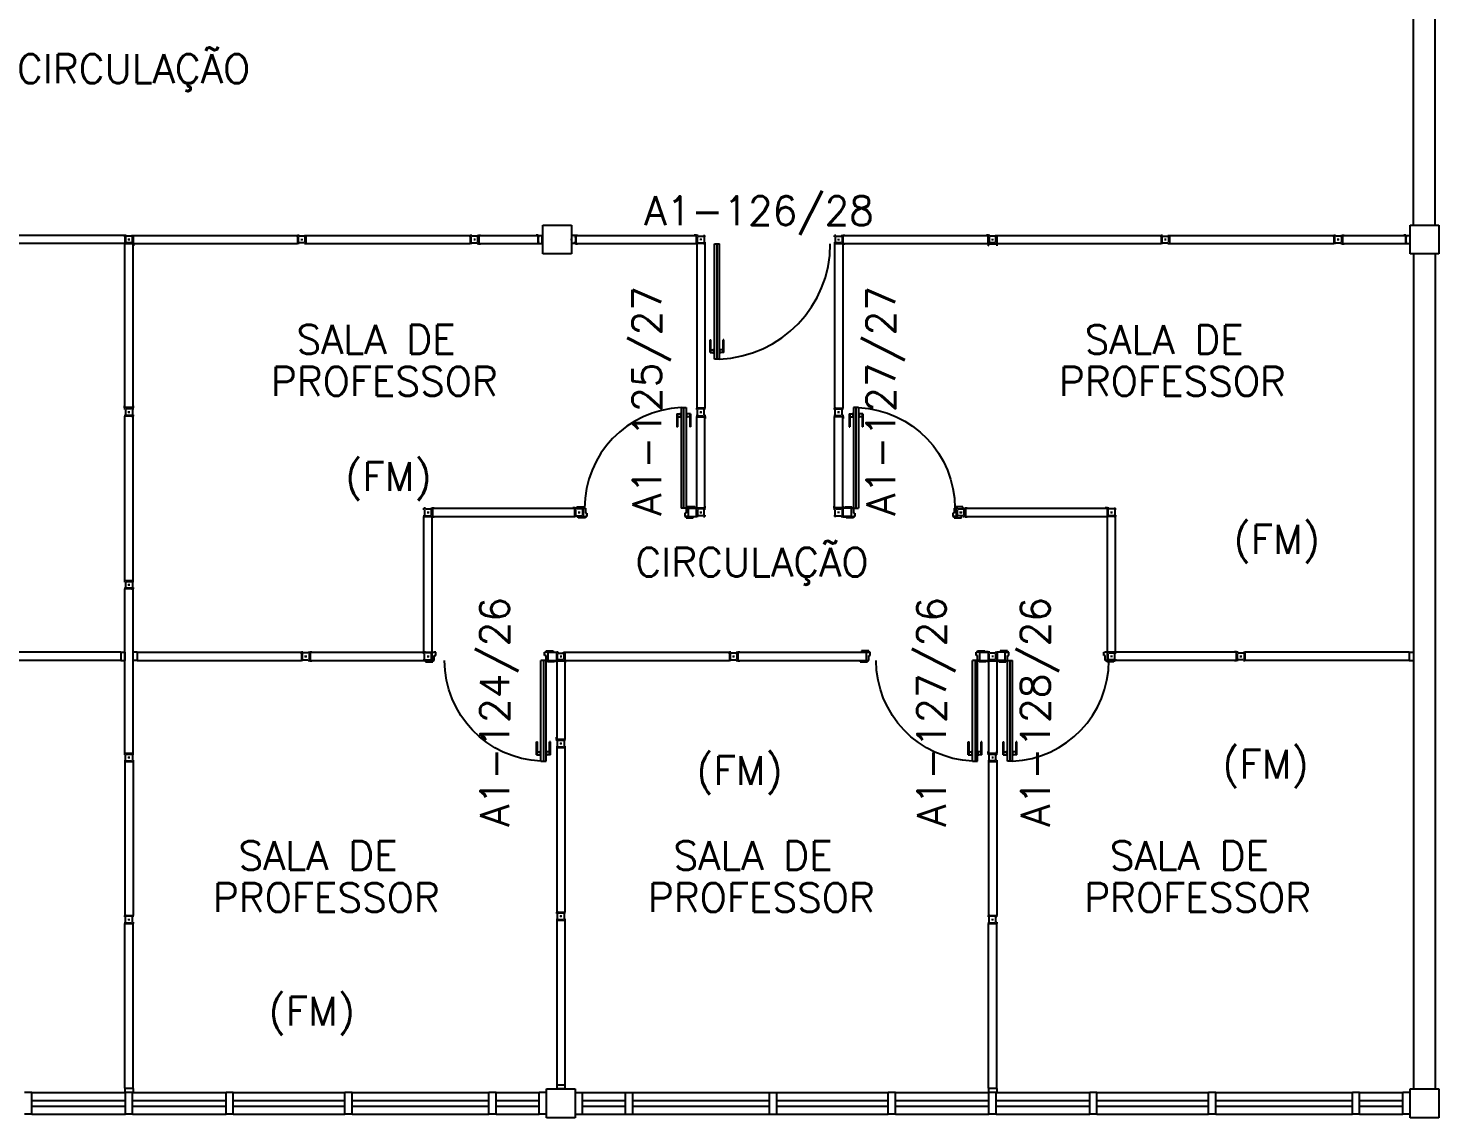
# Model space of a CAD drawing. Header units: millimetres. Extents: x 4436 to 4619, y 1272 to 1428.
# Drawn here: x 4556.2 to 4566, y 1293.7 to 1301.27 of the extents above; entities that cross this region are included whole.
import ezdxf

# ---------------------------------------------------------------- set-up
doc = ezdxf.new("R2010")
doc.units = ezdxf.units.MM
for name, color, linetype in [('ALV', 2, 'Continuous'), ('DIV', 2, 'Continuous'), ('DIV2', 2, 'Continuous'), ('DIVC', 2, 'Continuous'), ('ENDEREÇO', 2, 'Continuous'), ('ESTR', 3, 'Continuous'), ('JANELA', 1, 'Continuous'), ('MACANETA', 2, 'Continuous'), ('PORTA', 2, 'Continuous'), ('TEXTO', 2, 'Continuous')]:
    doc.layers.add(name, color=color, linetype=linetype)
doc.styles.add('UNB1-100', font='simplex.shx', dxfattribs={"height": 0.2})

# ---------------------------------------------------------------- blocks, each defined once
blk = doc.blocks.new('DIV12')
for p, q in [((-0.0051, 0), (0.0051, 0)), ((0, -0.0051), (0, 0.0051)), ((0.0285, 0.0285), (1.1715, 0.0285)), ((0.0285, -0.0285), (0.0285, 0.0285)), ((1.1715, -0.0285), (1.1715, 0.0285)), ((1.1949, 0), (1.2051, 0)), ((1.2, -0.0051), (1.2, 0.0051)), ((0.0285, -0.0285), (1.1715, -0.0285))]:
    blk.add_line(p, q)
blk = doc.blocks.new('IMTT')
for p, q in [((-0.0049, 0), (0.0049, 0)), ((0.0285, 0.0285), (0, 0.0285)), ((0, -0.0285), (0, 0.0285)), ((0.0285, -0.0285), (0, -0.0285))]:
    blk.add_line(p, q)
blk = doc.blocks.new('DOOR80')
at = {"layer": 'MACANETA', "color": 1}
for p, q in [((-0.015, -0.665), (-0.01, -0.665)), ((-0.015, -0.755), (-0.015, -0.665)), ((-0.01, -0.755), (-0.01, -0.665)), ((0.08, -0.665), (0.075, -0.665)), ((0.075, -0.755), (0.075, -0.665)), ((0.08, -0.755), (0.08, -0.665)), ((-0.015, -0.755), (0.012, -0.755)), ((-0.01, -0.735), (0.012, -0.735)), ((0.012, -0.7625), (0.012, -0.7275)), ((0.012, -0.7275), (0.015, -0.7275)), ((0.012, -0.7625), (0.015, -0.7625)), ((0.053, -0.7275), (0.05, -0.7275)), ((0.053, -0.7625), (0.05, -0.7625)), ((0.053, -0.7625), (0.053, -0.7275)), ((0.075, -0.735), (0.053, -0.735)), ((0.08, -0.755), (0.053, -0.755))]:
    blk.add_line(p, q, dxfattribs=at)
at = {"layer": 'PORTA'}
for p, q in [((0.015, -0.8), (0.015, 0)), ((0.015, 0), (0.05, 0)), ((0.05, -0.8), (0.05, 0)), ((0.05, -0.8), (0.015, -0.8))]:
    blk.add_line(p, q, dxfattribs=at)
at = {"layer": 'PORTA', "color": 1}
blk.add_arc((0.02, 0), 0.8, 272.14911, 0, dxfattribs=at)
blk = doc.blocks.new('DOOR70')
at = {"layer": 'MACANETA', "color": 1}
for p, q in [((-0.015, -0.565), (-0.01, -0.565)), ((-0.015, -0.655), (-0.015, -0.565)), ((-0.01, -0.655), (-0.01, -0.565)), ((0.08, -0.565), (0.075, -0.565)), ((0.075, -0.655), (0.075, -0.565)), ((0.08, -0.655), (0.08, -0.565)), ((-0.015, -0.655), (0.012, -0.655)), ((-0.01, -0.635), (0.012, -0.635)), ((0.012, -0.6625), (0.012, -0.6275)), ((0.012, -0.6275), (0.015, -0.6275)), ((0.012, -0.6625), (0.015, -0.6625)), ((0.053, -0.6275), (0.05, -0.6275)), ((0.053, -0.6625), (0.05, -0.6625)), ((0.053, -0.6625), (0.053, -0.6275)), ((0.075, -0.635), (0.053, -0.635)), ((0.08, -0.655), (0.053, -0.655))]:
    blk.add_line(p, q, dxfattribs=at)
at = {"layer": 'PORTA'}
for p, q in [((0.015, -0.7), (0.015, 0)), ((0.015, 0), (0.05, 0)), ((0.05, -0.7), (0.05, 0)), ((0.05, -0.7), (0.015, -0.7))]:
    blk.add_line(p, q, dxfattribs=at)
at = {"layer": 'PORTA', "color": 1}
blk.add_arc((0.02, 0), 0.7, 272.4563, 0, dxfattribs=at)
blk = doc.blocks.new('DIV123')
for p, q in [((-0.0285, 0.0285), (-0.0285, 1.0965)), ((0.0285, 1.0965), (-0.0285, 1.0965)), ((0.0051, 1.125), (-0.0051, 1.125)), ((0, 1.1199), (0, 1.1301)), ((0.0285, 0.0285), (0.0285, 1.0965)), ((0.0285, 0.0285), (-0.0285, 0.0285)), ((0.0051, 0), (-0.0051, 0)), ((0, -0.0051), (0, 0.0051))]:
    blk.add_line(p, q)
blk = doc.blocks.new('MTT')
for p, q in [((-0.0285, 0.0185), (-0.0285, 0.0285)), ((-0.0185, 0.0285), (-0.0285, 0.0285)), ((-0.0235, 0.0185), (-0.0285, 0.0185)), ((-0.0235, 0.0185), (-0.0235, -0.0185)), ((-0.0185, 0.0235), (-0.0185, 0.0285)), ((-0.0185, 0.0235), (0.0185, 0.0235)), ((-0.0049, 0), (0.0049, 0)), ((0, -0.0049), (0, 0.0049)), ((0.0185, 0.0235), (0.0185, 0.0285)), ((0.0185, 0.0285), (0.0285, 0.0285)), ((0.0235, 0.0185), (0.0285, 0.0185)), ((0.0235, 0.0185), (0.0235, -0.0185)), ((0.0285, 0.0185), (0.0285, 0.0285)), ((-0.0285, -0.0185), (-0.0235, -0.0185)), ((-0.0285, -0.0185), (-0.0285, -0.0285)), ((-0.0185, -0.0285), (-0.0285, -0.0285)), ((0.0185, -0.0235), (-0.0185, -0.0235)), ((-0.0185, -0.0235), (-0.0185, -0.0285)), ((0.0185, -0.0235), (0.0185, -0.0285)), ((0.0185, -0.0285), (0.0285, -0.0285)), ((0.0285, -0.0185), (0.0235, -0.0185)), ((0.0285, -0.0185), (0.0285, -0.0285))]:
    blk.add_line(p, q)
blk = doc.blocks.new('DIV10')
for p, q in [((-0.0051, 0), (0.0051, 0)), ((0, -0.0051), (0, 0.0051)), ((0.0285, 0.0285), (0.9715, 0.0285)), ((0.0285, -0.0285), (0.0285, 0.0285)), ((0.9715, -0.0285), (0.9715, 0.0285)), ((0.9949, 0), (1.0051, 0)), ((1, -0.0051), (1, 0.0051)), ((0.0285, -0.0285), (0.9715, -0.0285))]:
    blk.add_line(p, q)

msp = doc.modelspace()

# ---------------------------------------------------------------- linework, layer by layer
at = {"layer": 'ALV'}
for p, q in [((4565.82941, 1299.89845), (4565.82941, 1301.69845)), ((4565.97941, 1299.89845), (4565.97941, 1301.69845)), ((4565.82941, 1299.69845), (4565.82941, 1293.89845)), ((4565.97941, 1299.69845), (4565.97941, 1293.89845)), ((4556.22941, 1293.87345), (4556.17941, 1293.87345)), ((4556.22941, 1293.72345), (4556.22941, 1293.87345)), ((4556.92941, 1293.87345), (4556.87941, 1293.87345)), ((4556.87941, 1293.72345), (4556.87941, 1293.87345)), ((4556.92941, 1293.72345), (4556.92941, 1293.87345)), ((4557.57941, 1293.72345), (4557.57941, 1293.87345)), ((4557.62941, 1293.87345), (4557.57941, 1293.87345)), ((4557.62941, 1293.72345), (4557.62941, 1293.87345)), ((4558.40441, 1293.72345), (4558.40441, 1293.87345)), ((4558.45441, 1293.87345), (4558.40441, 1293.87345)), ((4558.45441, 1293.72345), (4558.45441, 1293.87345)), ((4559.45441, 1293.87345), (4559.40441, 1293.87345)), ((4559.40441, 1293.72345), (4559.40441, 1293.87345)), ((4559.45441, 1293.72345), (4559.45441, 1293.87345)), ((4559.80441, 1293.87345), (4559.75441, 1293.87345)), ((4559.75441, 1293.72345), (4559.75441, 1293.87345)), ((4560.00441, 1293.87345), (4560.05441, 1293.87345)), ((4560.05441, 1293.72345), (4560.05441, 1293.87345)), ((4560.35441, 1293.72345), (4560.35441, 1293.87345)), ((4560.35441, 1293.87345), (4560.40441, 1293.87345)), ((4560.40441, 1293.72345), (4560.40441, 1293.87345)), ((4561.35441, 1293.87345), (4561.40441, 1293.87345)), ((4561.35441, 1293.72345), (4561.35441, 1293.87345)), ((4561.40441, 1293.72345), (4561.40441, 1293.87345)), ((4562.17941, 1293.72345), (4562.17941, 1293.87345)), ((4562.22941, 1293.87345), (4562.17941, 1293.87345)), ((4562.22941, 1293.72345), (4562.22941, 1293.87345)), ((4562.87941, 1293.72345), (4562.87941, 1293.87345)), ((4562.92941, 1293.87345), (4562.87941, 1293.87345)), ((4562.92941, 1293.72345), (4562.92941, 1293.87345)), ((4563.57941, 1293.72345), (4563.57941, 1293.87345)), ((4563.62941, 1293.87345), (4563.57941, 1293.87345)), ((4563.62941, 1293.72345), (4563.62941, 1293.87345)), ((4564.40441, 1293.72345), (4564.40441, 1293.87345)), ((4564.45441, 1293.87345), (4564.40441, 1293.87345)), ((4564.45441, 1293.72345), (4564.45441, 1293.87345)), ((4565.45441, 1293.87345), (4565.40441, 1293.87345)), ((4565.40441, 1293.72345), (4565.40441, 1293.87345)), ((4565.45441, 1293.72345), (4565.45441, 1293.87345)), ((4565.80441, 1293.87345), (4565.75441, 1293.87345)), ((4565.75441, 1293.72345), (4565.75441, 1293.87345)), ((4556.22941, 1293.72345), (4556.17941, 1293.72345)), ((4556.92941, 1293.72345), (4556.87941, 1293.72345)), ((4557.62941, 1293.72345), (4557.57941, 1293.72345)), ((4558.45441, 1293.72345), (4558.40441, 1293.72345)), ((4559.45441, 1293.72345), (4559.40441, 1293.72345)), ((4559.80441, 1293.72345), (4559.75441, 1293.72345)), ((4560.00441, 1293.72345), (4560.05441, 1293.72345)), ((4560.35441, 1293.72345), (4560.40441, 1293.72345)), ((4561.35441, 1293.72345), (4561.40441, 1293.72345)), ((4562.22941, 1293.72345), (4562.17941, 1293.72345)), ((4562.92941, 1293.72345), (4562.87941, 1293.72345)), ((4563.62941, 1293.72345), (4563.57941, 1293.72345)), ((4564.45441, 1293.72345), (4564.40441, 1293.72345)), ((4565.45441, 1293.72345), (4565.40441, 1293.72345)), ((4565.80441, 1293.72345), (4565.75441, 1293.72345))]:
    msp.add_line(p, q, dxfattribs=at)
at = {"layer": 'DIV'}
for p, q in [((4559.98451, 1299.79845), (4559.97431, 1299.79845)), ((4559.97941, 1299.79335), (4559.97941, 1299.80355)), ((4560.98917, 1299.76795), (4560.98917, 1298.96794)), ((4560.75774, 1298.63197), (4560.75774, 1297.93197)), ((4561.95498, 1298.63197), (4561.95498, 1297.93197)), ((4559.78441, 1296.87463), (4559.78441, 1296.17463)), ((4562.78311, 1296.87463), (4562.78311, 1296.17463)), ((4563.02485, 1296.87495), (4563.02485, 1296.17494))]:
    msp.add_line(p, q, dxfattribs=at)
at = {"layer": 'DIV2'}
for p, q in [((4556.88591, 1299.77495), (4556.88591, 1299.76995)), ((4556.88591, 1299.77495), (4556.88791, 1299.77495)), ((4556.88791, 1299.77495), (4556.88791, 1299.76995)), ((4556.90951, 1299.79845), (4556.89931, 1299.79845)), ((4556.90441, 1299.79335), (4556.90441, 1299.80355)), ((4556.92091, 1299.77495), (4556.92091, 1299.76995)), ((4556.92091, 1299.77495), (4556.92291, 1299.77495)), ((4556.92291, 1299.77495), (4556.92291, 1299.76995)), ((4559.30951, 1299.79845), (4559.29931, 1299.79845)), ((4559.30441, 1299.80355), (4559.30441, 1299.79335)), ((4559.32791, 1299.81495), (4559.32791, 1299.81695)), ((4559.32791, 1299.81695), (4559.33291, 1299.81695)), ((4559.32791, 1299.81495), (4559.33291, 1299.81495)), ((4559.32791, 1299.77995), (4559.32791, 1299.78195)), ((4559.32791, 1299.78195), (4559.33291, 1299.78195)), ((4559.32791, 1299.77995), (4559.33291, 1299.77995)), ((4559.33291, 1299.82895), (4559.33291, 1299.81695)), ((4559.33291, 1299.82895), (4559.3473, 1299.82895)), ((4559.33291, 1299.81495), (4559.33291, 1299.78195)), ((4559.33291, 1299.77995), (4559.33291, 1299.76795)), ((4559.33491, 1299.82695), (4559.33491, 1299.76995)), ((4559.33491, 1299.82695), (4559.74511, 1299.82695)), ((4559.3473, 1299.82695), (4559.3473, 1299.82895)), ((4559.74711, 1299.82895), (4559.73273, 1299.82895)), ((4559.73273, 1299.82695), (4559.73273, 1299.82895)), ((4559.74511, 1299.82695), (4559.74511, 1299.76995)), ((4559.74711, 1299.82895), (4559.74711, 1299.81695)), ((4559.75211, 1299.81695), (4559.74711, 1299.81695)), ((4559.75211, 1299.81495), (4559.74711, 1299.81495)), ((4559.74711, 1299.81495), (4559.74711, 1299.78195)), ((4559.75211, 1299.78195), (4559.74711, 1299.78195)), ((4559.75211, 1299.77995), (4559.74711, 1299.77995)), ((4559.74711, 1299.77995), (4559.74711, 1299.76795)), ((4559.75211, 1299.81495), (4559.75211, 1299.81695)), ((4559.75211, 1299.77995), (4559.75211, 1299.78195)), ((4560.0016, 1299.81495), (4560.0016, 1299.81695)), ((4560.0016, 1299.81695), (4560.0066, 1299.81695)), ((4560.0016, 1299.81495), (4560.0066, 1299.81495)), ((4560.0016, 1299.77995), (4560.0016, 1299.78195)), ((4560.0016, 1299.78195), (4560.0066, 1299.78195)), ((4560.0016, 1299.77995), (4560.0066, 1299.77995)), ((4560.0066, 1299.82895), (4560.0066, 1299.81695)), ((4560.0066, 1299.82895), (4560.02098, 1299.82895)), ((4560.0066, 1299.81495), (4560.0066, 1299.78195)), ((4560.0066, 1299.77995), (4560.0066, 1299.76795)), ((4560.0086, 1299.82695), (4560.8446, 1299.82695)), ((4560.0086, 1299.82695), (4560.0086, 1299.76995)), ((4560.02098, 1299.82695), (4560.02098, 1299.82895)), ((4560.83222, 1299.82695), (4560.83222, 1299.82895)), ((4560.8466, 1299.82895), (4560.83222, 1299.82895)), ((4560.8446, 1299.82695), (4560.8446, 1299.76995)), ((4560.8466, 1299.82895), (4560.8466, 1299.81695)), ((4560.8516, 1299.81695), (4560.8466, 1299.81695)), ((4560.8466, 1299.81495), (4560.8466, 1299.78195)), ((4560.8516, 1299.81495), (4560.8466, 1299.81495)), ((4560.8516, 1299.78195), (4560.8466, 1299.78195)), ((4560.8466, 1299.77995), (4560.8466, 1299.76795)), ((4560.8516, 1299.77995), (4560.8466, 1299.77995)), ((4560.8516, 1299.81495), (4560.8516, 1299.81695)), ((4560.8516, 1299.77995), (4560.8516, 1299.78195)), ((4561.82988, 1299.79845), (4561.84008, 1299.79845)), ((4561.83498, 1299.79335), (4561.83498, 1299.80355)), ((4561.85848, 1299.81695), (4561.85848, 1299.81495)), ((4561.85848, 1299.81695), (4561.86348, 1299.81695)), ((4561.85848, 1299.81495), (4561.86348, 1299.81495)), ((4561.85848, 1299.78195), (4561.85848, 1299.77995)), ((4561.85848, 1299.78195), (4561.86348, 1299.78195)), ((4561.85848, 1299.77995), (4561.86348, 1299.77995)), ((4561.86348, 1299.81695), (4561.86348, 1299.82895)), ((4561.86348, 1299.82895), (4561.87786, 1299.82895)), ((4561.86348, 1299.78195), (4561.86348, 1299.81495)), ((4561.86348, 1299.76795), (4561.86348, 1299.77995)), ((4561.86548, 1299.76995), (4561.86548, 1299.82695)), ((4561.86548, 1299.82695), (4562.87348, 1299.82695)), ((4561.87786, 1299.82895), (4561.87786, 1299.82695)), ((4562.8611, 1299.82895), (4562.8611, 1299.82695)), ((4562.87548, 1299.82895), (4562.8611, 1299.82895)), ((4562.87348, 1299.76995), (4562.87348, 1299.82695)), ((4562.87548, 1299.81695), (4562.87548, 1299.82895)), ((4562.88048, 1299.81695), (4562.87548, 1299.81695)), ((4562.88048, 1299.81495), (4562.87548, 1299.81495)), ((4562.87548, 1299.78195), (4562.87548, 1299.81495)), ((4562.88048, 1299.78195), (4562.87548, 1299.78195)), ((4562.88048, 1299.77995), (4562.87548, 1299.77995)), ((4562.87548, 1299.76795), (4562.87548, 1299.77995)), ((4562.88048, 1299.81695), (4562.88048, 1299.81495)), ((4562.88048, 1299.78195), (4562.88048, 1299.77995)), ((4562.88789, 1299.77497), (4562.88589, 1299.77497)), ((4562.88589, 1299.77497), (4562.88589, 1299.76997)), ((4562.88789, 1299.77497), (4562.88789, 1299.76997)), ((4562.89888, 1299.79845), (4562.90908, 1299.79845)), ((4562.89929, 1299.79847), (4562.90949, 1299.79847)), ((4562.90398, 1299.79335), (4562.90398, 1299.80355)), ((4562.90439, 1299.79337), (4562.90439, 1299.80357)), ((4562.92289, 1299.77497), (4562.92089, 1299.77497)), ((4562.92089, 1299.77497), (4562.92089, 1299.76997)), ((4562.92289, 1299.77497), (4562.92289, 1299.76997)), ((4565.30949, 1299.79847), (4565.29929, 1299.79847)), ((4565.30439, 1299.80357), (4565.30439, 1299.79337)), ((4565.32789, 1299.81697), (4565.33289, 1299.81697)), ((4565.32789, 1299.81497), (4565.32789, 1299.81697)), ((4565.32789, 1299.81497), (4565.33289, 1299.81497)), ((4565.32789, 1299.78197), (4565.33289, 1299.78197)), ((4565.32789, 1299.77997), (4565.32789, 1299.78197)), ((4565.32789, 1299.77997), (4565.33289, 1299.77997)), ((4565.33289, 1299.82897), (4565.34728, 1299.82897)), ((4565.33289, 1299.82897), (4565.33289, 1299.81697)), ((4565.33289, 1299.81497), (4565.33289, 1299.78197)), ((4565.33289, 1299.77997), (4565.33289, 1299.76797)), ((4565.33489, 1299.82697), (4565.77391, 1299.82697)), ((4565.33489, 1299.82697), (4565.33489, 1299.76997)), ((4565.34728, 1299.82697), (4565.34728, 1299.82897)), ((4565.76153, 1299.82695), (4565.76153, 1299.82895)), ((4565.77591, 1299.82895), (4565.76153, 1299.82895)), ((4565.77391, 1299.82697), (4565.77391, 1299.76995)), ((4565.77591, 1299.82895), (4565.77591, 1299.81695)), ((4565.78091, 1299.81695), (4565.77591, 1299.81695)), ((4565.77591, 1299.81495), (4565.77591, 1299.78195)), ((4565.78091, 1299.81495), (4565.77591, 1299.81495)), ((4565.78091, 1299.78195), (4565.77591, 1299.78195)), ((4565.77591, 1299.77995), (4565.77591, 1299.76795)), ((4565.78091, 1299.77995), (4565.77591, 1299.77995)), ((4565.78091, 1299.81495), (4565.78091, 1299.81695)), ((4565.78091, 1299.77995), (4565.78091, 1299.78195)), ((4556.87391, 1299.76995), (4556.87391, 1299.75557)), ((4556.88591, 1299.76995), (4556.87391, 1299.76995)), ((4556.87391, 1299.75557), (4556.87591, 1299.75557)), ((4556.87591, 1298.63095), (4556.87591, 1299.76795)), ((4556.93291, 1299.76795), (4556.87591, 1299.76795)), ((4556.92091, 1299.76995), (4556.88791, 1299.76995)), ((4556.93491, 1299.76995), (4556.92291, 1299.76995)), ((4556.93291, 1298.63095), (4556.93291, 1299.76795)), ((4556.93291, 1299.75557), (4556.93491, 1299.75557)), ((4556.93491, 1299.76995), (4556.93491, 1299.75557)), ((4559.33291, 1299.76795), (4559.3473, 1299.76795)), ((4559.33491, 1299.76995), (4559.74511, 1299.76995)), ((4559.3473, 1299.76795), (4559.3473, 1299.76995)), ((4559.73273, 1299.76795), (4559.73273, 1299.76995)), ((4559.74711, 1299.76795), (4559.73273, 1299.76795)), ((4560.0066, 1299.76795), (4560.02098, 1299.76795)), ((4560.0086, 1299.76995), (4560.8446, 1299.76995)), ((4560.02098, 1299.76795), (4560.02098, 1299.76995)), ((4560.83222, 1299.76795), (4560.83222, 1299.76995)), ((4560.8466, 1299.76795), (4560.83222, 1299.76795)), ((4561.86348, 1299.76795), (4561.87786, 1299.76795)), ((4561.86548, 1299.76995), (4562.87348, 1299.76995)), ((4561.87786, 1299.76995), (4561.87786, 1299.76795)), ((4562.8611, 1299.76995), (4562.8611, 1299.76795)), ((4562.87548, 1299.76795), (4562.8611, 1299.76795)), ((4562.87389, 1299.76997), (4562.87389, 1299.75559)), ((4562.87389, 1299.76997), (4562.88589, 1299.76997)), ((4562.87589, 1299.75559), (4562.87389, 1299.75559)), ((4562.87589, 1299.76797), (4562.93289, 1299.76797)), ((4562.88789, 1299.76997), (4562.92089, 1299.76997)), ((4562.92289, 1299.76997), (4562.93489, 1299.76997)), ((4562.93489, 1299.75559), (4562.93289, 1299.75559)), ((4562.93489, 1299.76997), (4562.93489, 1299.75559)), ((4565.33289, 1299.76797), (4565.34728, 1299.76797)), ((4565.33489, 1299.76997), (4565.77391, 1299.76997)), ((4565.34728, 1299.76797), (4565.34728, 1299.76997)), ((4565.76153, 1299.76795), (4565.76153, 1299.76995)), ((4565.77591, 1299.76795), (4565.76153, 1299.76795)), ((4556.87391, 1298.62895), (4556.87391, 1298.64333)), ((4556.87391, 1298.64333), (4556.87591, 1298.64333)), ((4556.88591, 1298.62895), (4556.87391, 1298.62895)), ((4556.93291, 1298.63095), (4556.87591, 1298.63095)), ((4556.88591, 1298.62395), (4556.88591, 1298.62895)), ((4556.88591, 1298.62395), (4556.88791, 1298.62395)), ((4556.92091, 1298.62895), (4556.88791, 1298.62895)), ((4556.88791, 1298.62395), (4556.88791, 1298.62895)), ((4556.90951, 1298.60045), (4556.89931, 1298.60045)), ((4556.90441, 1298.59535), (4556.90441, 1298.60555)), ((4556.92091, 1298.62395), (4556.92091, 1298.62895)), ((4556.92091, 1298.62395), (4556.92291, 1298.62395)), ((4556.93491, 1298.62895), (4556.92291, 1298.62895)), ((4556.92291, 1298.62395), (4556.92291, 1298.62895)), ((4556.93291, 1298.64333), (4556.93491, 1298.64333)), ((4556.93491, 1298.62895), (4556.93491, 1298.64333)), ((4560.87264, 1298.59845), (4560.88284, 1298.59845)), ((4560.87774, 1298.59335), (4560.87774, 1298.60355)), ((4561.84008, 1298.59845), (4561.82988, 1298.59845)), ((4561.83498, 1298.59335), (4561.83498, 1298.60355)), ((4560.84724, 1298.56995), (4560.84724, 1298.55557)), ((4560.84724, 1298.56995), (4560.85924, 1298.56995)), ((4560.84924, 1298.55557), (4560.84724, 1298.55557)), ((4560.84924, 1297.93395), (4560.84924, 1298.56795)), ((4560.84924, 1298.56795), (4560.90624, 1298.56795)), ((4560.86124, 1298.57495), (4560.85924, 1298.57495)), ((4560.85924, 1298.57495), (4560.85924, 1298.56995)), ((4560.86124, 1298.57495), (4560.86124, 1298.56995)), ((4560.86124, 1298.56995), (4560.89424, 1298.56995)), ((4560.89624, 1298.57495), (4560.89424, 1298.57495)), ((4560.89424, 1298.57495), (4560.89424, 1298.56995)), ((4560.89624, 1298.57495), (4560.89624, 1298.56995)), ((4560.89624, 1298.56995), (4560.90824, 1298.56995)), ((4560.90624, 1297.93395), (4560.90624, 1298.56795)), ((4560.90824, 1298.55557), (4560.90624, 1298.55557)), ((4560.90824, 1298.56995), (4560.90824, 1298.55557)), ((4561.81648, 1298.56995), (4561.80448, 1298.56995)), ((4561.80448, 1298.56995), (4561.80448, 1298.55557)), ((4561.80448, 1298.55557), (4561.80648, 1298.55557)), ((4561.80648, 1297.93395), (4561.80648, 1298.56795)), ((4561.86348, 1298.56795), (4561.80648, 1298.56795)), ((4561.81648, 1298.57495), (4561.81848, 1298.57495)), ((4561.81648, 1298.57495), (4561.81648, 1298.56995)), ((4561.81848, 1298.57495), (4561.81848, 1298.56995)), ((4561.85148, 1298.56995), (4561.81848, 1298.56995)), ((4561.85148, 1298.57495), (4561.85348, 1298.57495)), ((4561.85148, 1298.57495), (4561.85148, 1298.56995)), ((4561.85348, 1298.57495), (4561.85348, 1298.56995)), ((4561.86548, 1298.56995), (4561.85348, 1298.56995)), ((4561.86348, 1297.93395), (4561.86348, 1298.56795)), ((4561.86348, 1298.55557), (4561.86548, 1298.55557)), ((4561.86548, 1298.56995), (4561.86548, 1298.55557)), ((4559.00579, 1297.92197), (4559.01079, 1297.92197)), ((4559.00579, 1297.91997), (4559.00579, 1297.92197)), ((4559.00579, 1297.91997), (4559.01079, 1297.91997)), ((4559.01079, 1297.93397), (4559.02517, 1297.93397)), ((4559.01079, 1297.93397), (4559.01079, 1297.92197)), ((4559.01079, 1297.91997), (4559.01079, 1297.88697)), ((4559.01279, 1297.93197), (4559.01279, 1297.87497)), ((4559.01279, 1297.93197), (4560.00079, 1297.93197)), ((4559.02517, 1297.93197), (4559.02517, 1297.93397)), ((4560.00279, 1297.93397), (4559.9884, 1297.93397)), ((4559.9884, 1297.93197), (4559.9884, 1297.93397)), ((4560.00079, 1297.93197), (4560.00079, 1297.87497)), ((4560.00279, 1297.93397), (4560.00279, 1297.92197)), ((4560.00779, 1297.92197), (4560.00279, 1297.92197)), ((4560.00779, 1297.91997), (4560.00279, 1297.91997)), ((4560.00279, 1297.91997), (4560.00279, 1297.88697)), ((4560.00779, 1297.91997), (4560.00779, 1297.92197)), ((4560.01524, 1297.94197), (4560.06524, 1297.94197)), ((4560.01524, 1297.93197), (4560.01524, 1297.94197)), ((4560.06024, 1297.93197), (4560.06524, 1297.93197)), ((4560.06024, 1297.93197), (4560.06024, 1297.87497)), ((4560.06524, 1297.94197), (4560.06524, 1297.93197)), ((4560.06524, 1297.93197), (4560.07524, 1297.93197)), ((4560.07524, 1297.93197), (4560.07524, 1297.89697)), ((4560.77524, 1297.93197), (4560.77524, 1297.89697)), ((4560.78524, 1297.93197), (4560.77524, 1297.93197)), ((4560.78524, 1297.94197), (4560.78524, 1297.93197)), ((4560.83524, 1297.94197), (4560.78524, 1297.94197)), ((4560.79024, 1297.93197), (4560.78524, 1297.93197)), ((4560.79024, 1297.93197), (4560.84724, 1297.93197)), ((4560.79024, 1297.93197), (4560.79024, 1297.87497)), ((4560.83485, 1297.93397), (4560.83485, 1297.93197)), ((4560.84924, 1297.93397), (4560.83485, 1297.93397)), ((4560.83524, 1297.93197), (4560.83524, 1297.94197)), ((4560.84924, 1297.94633), (4560.84724, 1297.94633)), ((4560.84724, 1297.93195), (4560.84724, 1297.94633)), ((4560.84724, 1297.87497), (4560.84724, 1297.93197)), ((4560.84724, 1297.93195), (4560.85924, 1297.93195)), ((4560.84924, 1297.92197), (4560.84924, 1297.93397)), ((4560.84924, 1297.93395), (4560.90624, 1297.93395)), ((4560.85424, 1297.92197), (4560.84924, 1297.92197)), ((4560.85424, 1297.91997), (4560.84924, 1297.91997)), ((4560.84924, 1297.88697), (4560.84924, 1297.91997)), ((4560.85424, 1297.92197), (4560.85424, 1297.91997)), ((4560.85924, 1297.92695), (4560.85924, 1297.93195)), ((4560.86124, 1297.92695), (4560.85924, 1297.92695)), ((4560.86124, 1297.93195), (4560.89424, 1297.93195)), ((4560.86124, 1297.92695), (4560.86124, 1297.93195)), ((4560.89424, 1297.92695), (4560.89424, 1297.93195)), ((4560.89624, 1297.92695), (4560.89424, 1297.92695)), ((4560.89624, 1297.93195), (4560.90824, 1297.93195)), ((4560.89624, 1297.92695), (4560.89624, 1297.93195)), ((4560.90824, 1297.94633), (4560.90624, 1297.94633)), ((4560.90824, 1297.93195), (4560.90824, 1297.94633)), ((4561.80448, 1297.94633), (4561.80648, 1297.94633)), ((4561.80448, 1297.93195), (4561.80448, 1297.94633)), ((4561.81648, 1297.93195), (4561.80448, 1297.93195)), ((4561.86348, 1297.93395), (4561.80648, 1297.93395)), ((4561.81648, 1297.92695), (4561.81648, 1297.93195)), ((4561.81648, 1297.92695), (4561.81848, 1297.92695)), ((4561.81848, 1297.92695), (4561.81848, 1297.93195)), ((4561.85148, 1297.93195), (4561.81848, 1297.93195)), ((4561.85148, 1297.92695), (4561.85148, 1297.93195)), ((4561.85148, 1297.92695), (4561.85348, 1297.92695)), ((4561.85348, 1297.92695), (4561.85348, 1297.93195)), ((4561.86548, 1297.93195), (4561.85348, 1297.93195)), ((4561.85848, 1297.92197), (4561.85848, 1297.91997)), ((4561.85848, 1297.92197), (4561.86348, 1297.92197)), ((4561.85848, 1297.91997), (4561.86348, 1297.91997)), ((4561.86348, 1297.94633), (4561.86548, 1297.94633)), ((4561.86348, 1297.92197), (4561.86348, 1297.93397)), ((4561.86348, 1297.93397), (4561.87786, 1297.93397)), ((4561.86348, 1297.88697), (4561.86348, 1297.91997)), ((4561.86548, 1297.93195), (4561.86548, 1297.94633)), ((4561.86548, 1297.87497), (4561.86548, 1297.93197)), ((4561.92248, 1297.93197), (4561.86548, 1297.93197)), ((4561.87748, 1297.93197), (4561.87748, 1297.94197)), ((4561.87748, 1297.94197), (4561.92748, 1297.94197)), ((4561.87786, 1297.93397), (4561.87786, 1297.93197)), ((4561.92248, 1297.93197), (4561.92248, 1297.87497)), ((4561.92248, 1297.93197), (4561.92748, 1297.93197)), ((4561.92748, 1297.94197), (4561.92748, 1297.93197)), ((4561.92748, 1297.93197), (4561.93748, 1297.93197)), ((4561.93748, 1297.93197), (4561.93748, 1297.89697)), ((4562.64748, 1297.93197), (4562.63748, 1297.93197)), ((4562.63748, 1297.93197), (4562.63748, 1297.89697)), ((4562.69748, 1297.94197), (4562.64748, 1297.94197)), ((4562.64748, 1297.94197), (4562.64748, 1297.93197)), ((4562.65248, 1297.93197), (4562.64748, 1297.93197)), ((4562.65248, 1297.93197), (4562.65248, 1297.87497)), ((4562.69748, 1297.93197), (4562.69748, 1297.94197)), ((4562.70896, 1297.92197), (4562.71396, 1297.92197)), ((4562.70896, 1297.91997), (4562.70896, 1297.92197)), ((4562.70896, 1297.91997), (4562.71396, 1297.91997)), ((4562.71396, 1297.93397), (4562.71396, 1297.92197)), ((4562.71396, 1297.93397), (4562.72834, 1297.93397)), ((4562.71396, 1297.91997), (4562.71396, 1297.88697)), ((4562.71596, 1297.93197), (4563.69996, 1297.93197)), ((4562.71596, 1297.93197), (4562.71596, 1297.87497)), ((4562.72834, 1297.93197), (4562.72834, 1297.93397)), ((4563.70196, 1297.93397), (4563.68758, 1297.93397)), ((4563.68758, 1297.93197), (4563.68758, 1297.93397)), ((4563.69996, 1297.93197), (4563.69996, 1297.87497)), ((4563.70196, 1297.93397), (4563.70196, 1297.92197)), ((4563.70696, 1297.92197), (4563.70196, 1297.92197)), ((4563.70696, 1297.91997), (4563.70196, 1297.91997)), ((4563.70196, 1297.91997), (4563.70196, 1297.88697)), ((4563.70696, 1297.91997), (4563.70696, 1297.92197)), ((4558.97719, 1297.90347), (4558.98739, 1297.90347)), ((4558.98229, 1297.90857), (4558.98229, 1297.89837)), ((4559.00579, 1297.88697), (4559.01079, 1297.88697)), ((4559.00579, 1297.88497), (4559.00579, 1297.88697)), ((4559.00579, 1297.88497), (4559.01079, 1297.88497)), ((4559.01079, 1297.88497), (4559.01079, 1297.87297)), ((4559.01079, 1297.87297), (4559.02517, 1297.87297)), ((4559.01279, 1297.87497), (4560.00079, 1297.87497)), ((4559.02517, 1297.87297), (4559.02517, 1297.87497)), ((4559.9884, 1297.87297), (4559.9884, 1297.87497)), ((4560.00279, 1297.87297), (4559.9884, 1297.87297)), ((4560.00779, 1297.88697), (4560.00279, 1297.88697)), ((4560.00779, 1297.88497), (4560.00279, 1297.88497)), ((4560.00279, 1297.88497), (4560.00279, 1297.87297)), ((4560.00779, 1297.88497), (4560.00779, 1297.88697)), ((4560.02524, 1297.86497), (4560.02524, 1297.87497)), ((4560.07524, 1297.86497), (4560.02524, 1297.86497)), ((4560.02619, 1297.90347), (4560.03639, 1297.90347)), ((4560.03129, 1297.90857), (4560.03129, 1297.89837)), ((4560.06024, 1297.87497), (4560.07524, 1297.87497)), ((4560.07524, 1297.89697), (4560.08524, 1297.89697)), ((4560.07524, 1297.87497), (4560.07524, 1297.86497)), ((4560.08524, 1297.87497), (4560.07524, 1297.87497)), ((4560.08524, 1297.89697), (4560.08524, 1297.87497)), ((4560.76524, 1297.89697), (4560.76524, 1297.87497)), ((4560.77524, 1297.89697), (4560.76524, 1297.89697)), ((4560.76524, 1297.87497), (4560.77524, 1297.87497)), ((4560.79024, 1297.87497), (4560.77524, 1297.87497)), ((4560.77524, 1297.87497), (4560.77524, 1297.86497)), ((4560.77524, 1297.86497), (4560.82524, 1297.86497)), ((4560.79024, 1297.87497), (4560.84724, 1297.87497)), ((4560.82524, 1297.86497), (4560.82524, 1297.87497)), ((4560.83485, 1297.87497), (4560.83485, 1297.87297)), ((4560.84924, 1297.87297), (4560.83485, 1297.87297)), ((4560.85424, 1297.88697), (4560.84924, 1297.88697)), ((4560.85424, 1297.88497), (4560.84924, 1297.88497)), ((4560.84924, 1297.87297), (4560.84924, 1297.88497)), ((4560.85424, 1297.88697), (4560.85424, 1297.88497)), ((4560.87264, 1297.90347), (4560.88284, 1297.90347)), ((4560.87264, 1297.90345), (4560.88284, 1297.90345)), ((4560.87774, 1297.89837), (4560.87774, 1297.90857)), ((4560.87774, 1297.90855), (4560.87774, 1297.89835)), ((4561.84008, 1297.90347), (4561.82988, 1297.90347)), ((4561.84008, 1297.90345), (4561.82988, 1297.90345)), ((4561.83498, 1297.89837), (4561.83498, 1297.90857)), ((4561.83498, 1297.90855), (4561.83498, 1297.89835)), ((4561.85848, 1297.88697), (4561.85848, 1297.88497)), ((4561.85848, 1297.88697), (4561.86348, 1297.88697)), ((4561.85848, 1297.88497), (4561.86348, 1297.88497)), ((4561.86348, 1297.87297), (4561.86348, 1297.88497)), ((4561.86348, 1297.87297), (4561.87786, 1297.87297)), ((4561.92248, 1297.87497), (4561.86548, 1297.87497)), ((4561.87786, 1297.87497), (4561.87786, 1297.87297)), ((4561.88748, 1297.86497), (4561.88748, 1297.87497)), ((4561.93748, 1297.86497), (4561.88748, 1297.86497)), ((4561.92248, 1297.87497), (4561.93748, 1297.87497)), ((4561.93748, 1297.89697), (4561.94748, 1297.89697)), ((4561.94748, 1297.87497), (4561.93748, 1297.87497)), ((4561.93748, 1297.87497), (4561.93748, 1297.86497)), ((4561.94748, 1297.89697), (4561.94748, 1297.87497)), ((4562.63748, 1297.89697), (4562.62748, 1297.89697)), ((4562.62748, 1297.89697), (4562.62748, 1297.87497)), ((4562.62748, 1297.87497), (4562.63748, 1297.87497)), ((4562.63748, 1297.87497), (4562.63748, 1297.86497)), ((4562.65248, 1297.87497), (4562.63748, 1297.87497)), ((4562.63748, 1297.86497), (4562.68748, 1297.86497)), ((4562.68036, 1297.90347), (4562.69056, 1297.90347)), ((4562.68546, 1297.90857), (4562.68546, 1297.89837)), ((4562.68748, 1297.86497), (4562.68748, 1297.87497)), ((4562.70896, 1297.88697), (4562.71396, 1297.88697)), ((4562.70896, 1297.88497), (4562.70896, 1297.88697)), ((4562.70896, 1297.88497), (4562.71396, 1297.88497)), ((4562.71396, 1297.88497), (4562.71396, 1297.87297)), ((4562.71396, 1297.87297), (4562.72834, 1297.87297)), ((4562.71596, 1297.87497), (4563.69996, 1297.87497)), ((4562.72834, 1297.87297), (4562.72834, 1297.87497)), ((4563.68758, 1297.87297), (4563.68758, 1297.87497)), ((4563.70196, 1297.87297), (4563.68758, 1297.87297)), ((4563.70696, 1297.88697), (4563.70196, 1297.88697)), ((4563.70696, 1297.88497), (4563.70196, 1297.88497)), ((4563.70196, 1297.88497), (4563.70196, 1297.87297)), ((4563.70696, 1297.88497), (4563.70696, 1297.88697)), ((4563.72536, 1297.90347), (4563.73556, 1297.90347)), ((4563.73046, 1297.90857), (4563.73046, 1297.89837)), ((4558.16072, 1296.93395), (4558.16072, 1296.92195)), ((4558.16072, 1296.93395), (4558.1751, 1296.93395)), ((4558.1751, 1296.93195), (4558.1751, 1296.93395)), ((4559.80191, 1296.94163), (4559.85191, 1296.94163)), ((4559.80191, 1296.93163), (4559.80191, 1296.94163)), ((4559.85191, 1296.94163), (4559.85191, 1296.93163)), ((4561.1334, 1296.93363), (4561.14778, 1296.93363)), ((4561.1334, 1296.93363), (4561.1334, 1296.92163)), ((4561.14778, 1296.93163), (4561.14778, 1296.93363)), ((4562.04452, 1296.94163), (4561.99452, 1296.94163)), ((4561.99452, 1296.94163), (4561.99452, 1296.93163)), ((4562.04452, 1296.93163), (4562.04452, 1296.94163)), ((4562.80061, 1296.93163), (4562.80061, 1296.94163)), ((4562.80061, 1296.94163), (4562.85061, 1296.94163)), ((4562.85061, 1296.94163), (4562.85061, 1296.93163)), ((4562.87461, 1296.93363), (4562.86023, 1296.93363)), ((4562.86023, 1296.93163), (4562.86023, 1296.93363)), ((4562.87461, 1296.93363), (4562.87461, 1296.92163)), ((4562.93335, 1296.93395), (4562.93335, 1296.92195)), ((4562.93335, 1296.93395), (4562.94773, 1296.93395)), ((4562.94773, 1296.93195), (4562.94773, 1296.93395)), ((4563.00735, 1296.94195), (4562.95735, 1296.94195)), ((4562.95735, 1296.94195), (4562.95735, 1296.93195)), ((4563.00735, 1296.93195), (4563.00735, 1296.94195)), ((4564.58475, 1296.93195), (4564.58475, 1296.93395)), ((4564.59913, 1296.93395), (4564.58475, 1296.93395)), ((4564.59913, 1296.93395), (4564.59913, 1296.92195)), ((4558.12712, 1296.90345), (4558.13732, 1296.90345)), ((4558.13222, 1296.90855), (4558.13222, 1296.89835)), ((4558.15572, 1296.92195), (4558.16072, 1296.92195)), ((4558.15572, 1296.91995), (4558.15572, 1296.92195)), ((4558.15572, 1296.91995), (4558.16072, 1296.91995)), ((4558.15572, 1296.88695), (4558.16072, 1296.88695)), ((4558.15572, 1296.88495), (4558.15572, 1296.88695)), ((4558.15572, 1296.88495), (4558.16072, 1296.88495)), ((4558.16072, 1296.91995), (4558.16072, 1296.88695)), ((4558.16072, 1296.88495), (4558.16072, 1296.87295)), ((4558.16072, 1296.87295), (4558.1751, 1296.87295)), ((4558.16272, 1296.93195), (4559.01072, 1296.93195)), ((4558.16272, 1296.93195), (4558.16272, 1296.87495)), ((4558.16272, 1296.87495), (4559.01072, 1296.87495)), ((4558.1751, 1296.87295), (4558.1751, 1296.87495)), ((4558.96572, 1296.87495), (4558.96572, 1296.86495)), ((4558.96572, 1296.86495), (4559.01572, 1296.86495)), ((4559.01072, 1296.93195), (4559.02572, 1296.93195)), ((4559.01072, 1296.87495), (4559.01072, 1296.93195)), ((4559.01072, 1296.87495), (4559.01572, 1296.87495)), ((4559.01572, 1296.87495), (4559.02572, 1296.87495)), ((4559.01572, 1296.86495), (4559.01572, 1296.87495)), ((4559.03572, 1296.93195), (4559.02572, 1296.93195)), ((4559.02572, 1296.90995), (4559.03572, 1296.90995)), ((4559.02572, 1296.87495), (4559.02572, 1296.90995)), ((4559.03572, 1296.90995), (4559.03572, 1296.93195)), ((4559.79191, 1296.90963), (4559.79191, 1296.93163)), ((4559.79191, 1296.93163), (4559.80191, 1296.93163)), ((4559.80191, 1296.90963), (4559.79191, 1296.90963)), ((4559.81691, 1296.93163), (4559.80191, 1296.93163)), ((4559.80191, 1296.87463), (4559.80191, 1296.90963)), ((4559.81191, 1296.87463), (4559.80191, 1296.87463)), ((4559.81691, 1296.87463), (4559.81191, 1296.87463)), ((4559.81191, 1296.86463), (4559.81191, 1296.87463)), ((4559.86191, 1296.86463), (4559.81191, 1296.86463)), ((4559.81691, 1296.93163), (4559.87391, 1296.93163)), ((4559.81691, 1296.87463), (4559.81691, 1296.93163)), ((4559.81691, 1296.87463), (4559.87391, 1296.87463)), ((4559.86153, 1296.87263), (4559.86153, 1296.87463)), ((4559.87591, 1296.87263), (4559.86153, 1296.87263)), ((4559.86191, 1296.87463), (4559.86191, 1296.86463)), ((4559.87391, 1296.93163), (4559.87391, 1296.87463)), ((4559.87391, 1296.87463), (4559.88591, 1296.87463)), ((4559.87391, 1296.87463), (4559.87391, 1296.86025)), ((4559.87591, 1296.86025), (4559.87391, 1296.86025)), ((4559.87591, 1296.91963), (4559.87591, 1296.88663)), ((4559.88091, 1296.88663), (4559.87591, 1296.88663)), ((4559.87591, 1296.88463), (4559.87591, 1296.87263)), ((4559.88091, 1296.88463), (4559.87591, 1296.88463)), ((4559.87591, 1296.87263), (4559.87591, 1296.32895)), ((4559.87591, 1296.87263), (4559.93291, 1296.87263)), ((4559.88091, 1296.88463), (4559.88091, 1296.88663)), ((4559.88791, 1296.87963), (4559.88591, 1296.87963)), ((4559.88591, 1296.87963), (4559.88591, 1296.87463)), ((4559.88791, 1296.87963), (4559.88791, 1296.87463)), ((4559.88791, 1296.87463), (4559.92091, 1296.87463)), ((4559.92291, 1296.87963), (4559.92091, 1296.87963)), ((4559.92091, 1296.87963), (4559.92091, 1296.87463)), ((4559.92291, 1296.87963), (4559.92291, 1296.87463)), ((4559.92291, 1296.87463), (4559.93491, 1296.87463)), ((4559.93291, 1296.87263), (4559.93291, 1296.32895)), ((4559.93491, 1296.86025), (4559.93291, 1296.86025)), ((4559.93491, 1296.87463), (4559.93491, 1296.86025)), ((4561.0998, 1296.90313), (4561.11, 1296.90313)), ((4561.1049, 1296.90823), (4561.1049, 1296.89803)), ((4561.1284, 1296.92163), (4561.1334, 1296.92163)), ((4561.1284, 1296.91963), (4561.1284, 1296.92163)), ((4561.1284, 1296.91963), (4561.1334, 1296.91963)), ((4561.1284, 1296.88663), (4561.1334, 1296.88663)), ((4561.1284, 1296.88463), (4561.1284, 1296.88663)), ((4561.1284, 1296.88463), (4561.1334, 1296.88463)), ((4561.1334, 1296.91963), (4561.1334, 1296.88663)), ((4561.1334, 1296.88463), (4561.1334, 1296.87263)), ((4561.1334, 1296.87263), (4561.14778, 1296.87263)), ((4561.1354, 1296.93163), (4562.02952, 1296.93163)), ((4561.1354, 1296.93163), (4561.1354, 1296.87463)), ((4561.1354, 1296.87463), (4562.02952, 1296.87463)), ((4561.14778, 1296.87263), (4561.14778, 1296.87463)), ((4561.98452, 1296.87463), (4561.98452, 1296.86463)), ((4561.98452, 1296.86463), (4562.03452, 1296.86463)), ((4562.02952, 1296.93163), (4562.04452, 1296.93163)), ((4562.02952, 1296.87463), (4562.02952, 1296.93163)), ((4562.02952, 1296.87463), (4562.03452, 1296.87463)), ((4562.03452, 1296.86463), (4562.03452, 1296.87463)), ((4562.03452, 1296.87463), (4562.04452, 1296.87463)), ((4562.05452, 1296.93163), (4562.04452, 1296.93163)), ((4562.04452, 1296.90963), (4562.05452, 1296.90963)), ((4562.04452, 1296.87463), (4562.04452, 1296.90963)), ((4562.05452, 1296.90963), (4562.05452, 1296.93163)), ((4562.79061, 1296.90963), (4562.79061, 1296.93163)), ((4562.79061, 1296.93163), (4562.80061, 1296.93163)), ((4562.80061, 1296.90963), (4562.79061, 1296.90963)), ((4562.81561, 1296.93163), (4562.80061, 1296.93163)), ((4562.80061, 1296.87463), (4562.80061, 1296.90963)), ((4562.81061, 1296.87463), (4562.80061, 1296.87463)), ((4562.81061, 1296.86463), (4562.81061, 1296.87463)), ((4562.81561, 1296.87463), (4562.81061, 1296.87463)), ((4562.86061, 1296.86463), (4562.81061, 1296.86463)), ((4562.81561, 1296.93163), (4562.87261, 1296.93163)), ((4562.81561, 1296.87463), (4562.81561, 1296.93163)), ((4562.81561, 1296.87463), (4562.87261, 1296.87463)), ((4562.86023, 1296.87263), (4562.86023, 1296.87463)), ((4562.87461, 1296.87263), (4562.86023, 1296.87263)), ((4562.86061, 1296.87463), (4562.86061, 1296.86463)), ((4562.87261, 1296.93163), (4562.87261, 1296.87463)), ((4562.87391, 1296.8741), (4562.87391, 1296.85972)), ((4562.87391, 1296.8741), (4562.88591, 1296.8741)), ((4562.87591, 1296.85972), (4562.87391, 1296.85972)), ((4562.87961, 1296.92163), (4562.87461, 1296.92163)), ((4562.87961, 1296.91963), (4562.87461, 1296.91963)), ((4562.87461, 1296.91963), (4562.87461, 1296.88663)), ((4562.87961, 1296.88663), (4562.87461, 1296.88663)), ((4562.87961, 1296.88463), (4562.87461, 1296.88463)), ((4562.87461, 1296.88463), (4562.87461, 1296.87263)), ((4562.87591, 1296.8721), (4562.87591, 1296.23112)), ((4562.87591, 1296.8721), (4562.93291, 1296.8721)), ((4562.87961, 1296.91963), (4562.87961, 1296.92163)), ((4562.87961, 1296.88463), (4562.87961, 1296.88663)), ((4562.88791, 1296.8791), (4562.88591, 1296.8791)), ((4562.88591, 1296.8791), (4562.88591, 1296.8741)), ((4562.88791, 1296.8791), (4562.88791, 1296.8741)), ((4562.88791, 1296.8741), (4562.92091, 1296.8741)), ((4562.92291, 1296.8791), (4562.92091, 1296.8791)), ((4562.92091, 1296.8791), (4562.92091, 1296.8741)), ((4562.92291, 1296.8791), (4562.92291, 1296.8741)), ((4562.92291, 1296.8741), (4562.93491, 1296.8741)), ((4562.92835, 1296.91995), (4562.92835, 1296.92195)), ((4562.92835, 1296.92195), (4562.93335, 1296.92195)), ((4562.92835, 1296.91995), (4562.93335, 1296.91995)), ((4562.92835, 1296.88495), (4562.92835, 1296.88695)), ((4562.92835, 1296.88695), (4562.93335, 1296.88695)), ((4562.92835, 1296.88495), (4562.93335, 1296.88495)), ((4562.93291, 1296.8721), (4562.93291, 1296.23112)), ((4562.93491, 1296.85972), (4562.93291, 1296.85972)), ((4562.93335, 1296.91995), (4562.93335, 1296.88695)), ((4562.93335, 1296.88495), (4562.93335, 1296.87295)), ((4562.93335, 1296.87295), (4562.94773, 1296.87295)), ((4562.93491, 1296.8741), (4562.93491, 1296.85972)), ((4562.99235, 1296.93195), (4562.93535, 1296.93195)), ((4562.93535, 1296.93195), (4562.93535, 1296.87495)), ((4562.99235, 1296.87495), (4562.93535, 1296.87495)), ((4562.94735, 1296.87495), (4562.94735, 1296.86495)), ((4562.94735, 1296.86495), (4562.99735, 1296.86495)), ((4562.94773, 1296.87295), (4562.94773, 1296.87495)), ((4562.99235, 1296.93195), (4563.00735, 1296.93195)), ((4562.99235, 1296.87495), (4562.99235, 1296.93195)), ((4562.99235, 1296.87495), (4562.99735, 1296.87495)), ((4562.99735, 1296.87495), (4563.00735, 1296.87495)), ((4562.99735, 1296.86495), (4562.99735, 1296.87495)), ((4563.01735, 1296.93195), (4563.00735, 1296.93195)), ((4563.00735, 1296.90995), (4563.01735, 1296.90995)), ((4563.00735, 1296.87495), (4563.00735, 1296.90995)), ((4563.01735, 1296.90995), (4563.01735, 1296.93195)), ((4563.6772, 1296.90995), (4563.6772, 1296.93195)), ((4563.6772, 1296.93195), (4563.6872, 1296.93195)), ((4563.6872, 1296.90995), (4563.6772, 1296.90995)), ((4563.7022, 1296.93195), (4563.6872, 1296.93195)), ((4563.6872, 1296.87495), (4563.6872, 1296.90995)), ((4563.6972, 1296.87495), (4563.6872, 1296.87495)), ((4563.6972, 1296.86495), (4563.6972, 1296.87495)), ((4563.7022, 1296.87495), (4563.6972, 1296.87495)), ((4563.7472, 1296.86495), (4563.6972, 1296.86495)), ((4564.59713, 1296.93195), (4563.7022, 1296.93195)), ((4563.7022, 1296.87495), (4563.7022, 1296.93195)), ((4564.59713, 1296.87495), (4563.7022, 1296.87495)), ((4563.7472, 1296.87495), (4563.7472, 1296.86495)), ((4564.58475, 1296.87295), (4564.58475, 1296.87495)), ((4564.59913, 1296.87295), (4564.58475, 1296.87295)), ((4564.59713, 1296.93195), (4564.59713, 1296.87495)), ((4564.60413, 1296.92195), (4564.59913, 1296.92195)), ((4564.60413, 1296.91995), (4564.59913, 1296.91995)), ((4564.59913, 1296.91995), (4564.59913, 1296.88695)), ((4564.60413, 1296.88695), (4564.59913, 1296.88695)), ((4564.59913, 1296.88495), (4564.59913, 1296.87295)), ((4564.60413, 1296.88495), (4564.59913, 1296.88495)), ((4564.60413, 1296.91995), (4564.60413, 1296.92195)), ((4564.60413, 1296.88495), (4564.60413, 1296.88695)), ((4564.63273, 1296.90345), (4564.62253, 1296.90345)), ((4564.62763, 1296.90855), (4564.62763, 1296.89835)), ((4559.87391, 1296.32695), (4559.87391, 1296.34133)), ((4559.87591, 1296.34133), (4559.87391, 1296.34133)), ((4559.87391, 1296.32695), (4559.88591, 1296.32695)), ((4559.87591, 1296.32895), (4559.93291, 1296.32895)), ((4559.88591, 1296.32195), (4559.88591, 1296.32695)), ((4559.88791, 1296.32195), (4559.88591, 1296.32195)), ((4559.88791, 1296.32195), (4559.88791, 1296.32695)), ((4559.88791, 1296.32695), (4559.92091, 1296.32695)), ((4559.89931, 1296.29845), (4559.90951, 1296.29845)), ((4559.90441, 1296.30355), (4559.90441, 1296.29335)), ((4559.92091, 1296.32195), (4559.92091, 1296.32695)), ((4559.92291, 1296.32195), (4559.92091, 1296.32195)), ((4559.92291, 1296.32195), (4559.92291, 1296.32695)), ((4559.92291, 1296.32695), (4559.93491, 1296.32695)), ((4559.93491, 1296.34133), (4559.93291, 1296.34133)), ((4559.93491, 1296.32695), (4559.93491, 1296.34133)), ((4562.87591, 1296.2435), (4562.87391, 1296.2435)), ((4562.87391, 1296.22912), (4562.87391, 1296.2435)), ((4562.87391, 1296.22912), (4562.88591, 1296.22912)), ((4562.87591, 1296.23112), (4562.93291, 1296.23112)), ((4562.88591, 1296.22412), (4562.88591, 1296.22912)), ((4562.88791, 1296.22412), (4562.88591, 1296.22412)), ((4562.88791, 1296.22912), (4562.92091, 1296.22912)), ((4562.88791, 1296.22412), (4562.88791, 1296.22912)), ((4562.92091, 1296.22412), (4562.92091, 1296.22912)), ((4562.92291, 1296.22412), (4562.92091, 1296.22412)), ((4562.92291, 1296.22912), (4562.93491, 1296.22912)), ((4562.92291, 1296.22412), (4562.92291, 1296.22912)), ((4562.93491, 1296.2435), (4562.93291, 1296.2435)), ((4562.93491, 1296.22912), (4562.93491, 1296.2435))]:
    msp.add_line(p, q, dxfattribs=at)
at = {"layer": 'ESTR'}
for p, q in [((4559.77941, 1299.69845), (4559.77941, 1299.89845)), ((4559.77941, 1299.89845), (4559.97941, 1299.89845)), ((4559.97941, 1299.89845), (4559.97941, 1299.69845)), ((4565.80441, 1299.89845), (4566.00441, 1299.89845)), ((4565.80441, 1299.69845), (4565.80441, 1299.89845)), ((4566.00441, 1299.89845), (4566.00441, 1299.69845)), ((4559.97941, 1299.69845), (4559.77941, 1299.69845)), ((4566.00441, 1299.69845), (4565.80441, 1299.69845)), ((4559.80441, 1293.69845), (4559.80441, 1293.89845)), ((4559.80441, 1293.89845), (4560.00441, 1293.89845)), ((4560.00441, 1293.89845), (4560.00441, 1293.69845)), ((4565.80441, 1293.89845), (4566.00441, 1293.89845)), ((4565.80441, 1293.69845), (4565.80441, 1293.89845)), ((4566.00441, 1293.89845), (4566.00441, 1293.69845)), ((4560.00441, 1293.69845), (4559.80441, 1293.69845)), ((4566.00441, 1293.69845), (4565.80441, 1293.69845))]:
    msp.add_line(p, q, dxfattribs=at)
at = {"layer": 'JANELA', "color": 1}
for p, q in [((4556.22941, 1293.87345), (4556.87941, 1293.87345)), ((4556.22941, 1293.81845), (4556.87941, 1293.81845)), ((4556.92941, 1293.87345), (4557.57941, 1293.87345)), ((4556.92941, 1293.81845), (4557.57941, 1293.81845)), ((4557.62941, 1293.87345), (4558.40441, 1293.87345)), ((4557.62941, 1293.81845), (4558.40441, 1293.81845)), ((4558.45441, 1293.87345), (4559.40441, 1293.87345)), ((4558.45441, 1293.81845), (4559.40441, 1293.81845)), ((4559.45441, 1293.87345), (4559.75441, 1293.87345)), ((4559.45441, 1293.81845), (4559.75441, 1293.81845)), ((4560.05441, 1293.87345), (4560.35441, 1293.87345)), ((4560.05441, 1293.81845), (4560.35441, 1293.81845)), ((4560.40441, 1293.87345), (4561.35441, 1293.87345)), ((4560.40441, 1293.81845), (4561.35441, 1293.81845)), ((4561.40441, 1293.87345), (4562.17941, 1293.87345)), ((4561.40441, 1293.81845), (4562.17941, 1293.81845)), ((4562.22941, 1293.87345), (4562.87941, 1293.87345)), ((4562.22941, 1293.81845), (4562.87941, 1293.81845)), ((4562.92941, 1293.87345), (4563.57941, 1293.87345)), ((4562.92941, 1293.81845), (4563.57941, 1293.81845)), ((4563.62941, 1293.87345), (4564.40441, 1293.87345)), ((4563.62941, 1293.81845), (4564.40441, 1293.81845)), ((4564.45441, 1293.87345), (4565.40441, 1293.87345)), ((4564.45441, 1293.81845), (4565.40441, 1293.81845)), ((4565.45441, 1293.87345), (4565.75441, 1293.87345)), ((4565.45441, 1293.81845), (4565.75441, 1293.81845)), ((4556.22941, 1293.77845), (4556.87941, 1293.77845)), ((4556.22941, 1293.72345), (4556.87941, 1293.72345)), ((4556.92941, 1293.77845), (4557.57941, 1293.77845)), ((4556.92941, 1293.72345), (4557.57941, 1293.72345)), ((4557.62941, 1293.77845), (4558.40441, 1293.77845)), ((4557.62941, 1293.72345), (4558.40441, 1293.72345)), ((4558.45441, 1293.77845), (4559.40441, 1293.77845)), ((4558.45441, 1293.72345), (4559.40441, 1293.72345)), ((4559.45441, 1293.77845), (4559.75441, 1293.77845)), ((4559.45441, 1293.72345), (4559.75441, 1293.72345)), ((4560.05441, 1293.77845), (4560.35441, 1293.77845)), ((4560.05441, 1293.72345), (4560.35441, 1293.72345)), ((4560.40441, 1293.77845), (4561.35441, 1293.77845)), ((4560.40441, 1293.72345), (4561.35441, 1293.72345)), ((4561.40441, 1293.77845), (4562.17941, 1293.77845)), ((4561.40441, 1293.72345), (4562.17941, 1293.72345)), ((4562.22941, 1293.77845), (4562.87941, 1293.77845)), ((4562.22941, 1293.72345), (4562.87941, 1293.72345)), ((4562.92941, 1293.77845), (4563.57941, 1293.77845)), ((4562.92941, 1293.72345), (4563.57941, 1293.72345)), ((4563.62941, 1293.77845), (4564.40441, 1293.77845)), ((4563.62941, 1293.72345), (4564.40441, 1293.72345)), ((4564.45441, 1293.77845), (4565.40441, 1293.77845)), ((4564.45441, 1293.72345), (4565.40441, 1293.72345)), ((4565.45441, 1293.77845), (4565.75441, 1293.77845)), ((4565.45441, 1293.72345), (4565.75441, 1293.72345))]:
    msp.add_line(p, q, dxfattribs=at)

# ---------------------------------------------------------------- block references
at = {"layer": 'DIV2'}
for name, p, rotation in [('DIV12', (4556.90392, 1299.79845), 180), ('MTT', (4560.87774, 1299.79845), 90), ('DIV12', (4561.83498, 1299.79845), 270), ('DIV12', (4556.90441, 1297.40045), 90), ('MTT', (4561.83498, 1298.59845), 180), ('MTT', (4561.83498, 1297.90347), 90), ('MTT', (4563.73046, 1297.90347), 270), ('DIV10', (4563.73046, 1296.90347), 90), ('DIV12', (4556.90441, 1296.20045), 90), ('DIV12', (4556.87579, 1296.90345), 180), ('IMTT', (4556.87579, 1296.90345), 180), ('MTT', (4559.90441, 1296.90313), 180), ('MTT', (4562.90439, 1296.90347), 180), ('MTT', (4563.73046, 1296.90347), 180), ('DIV12', (4565.82812, 1296.90345), 180), ('IMTT', (4565.82812, 1296.90345), 180), ('MTT', (4559.90441, 1296.29845), 90), ('DIV12', (4559.90441, 1296.29845), 270), ('MTT', (4556.90441, 1296.20045), 90), ('DIV123', (4556.90441, 1296.20045), 180), ('MTT', (4562.90441, 1296.20045), 180), ('DIV123', (4562.90441, 1296.20045), 180), ('MTT', (4559.90441, 1295.09845), 90), ('DIV12', (4559.90441, 1295.09845), 270), ('IMTT', (4556.90441, 1293.87345), 90), ('IMTT', (4559.90441, 1293.89845), 90), ('IMTT', (4562.90441, 1293.87345), 90)]:
    msp.add_blockref(name, p, dxfattribs=dict(at, rotation=rotation))
at = {"layer": 'DIV2', "xscale": -1}
for name, p, rotation in [('MTT', (4556.90441, 1299.79845), 270), ('DIV12', (4556.90441, 1299.79845), 180), ('MTT', (4558.10441, 1299.79845), 270), ('DIV12', (4558.10441, 1299.79845), 180), ('MTT', (4559.30441, 1299.79845), 180), ('IMTT', (4559.9781, 1299.79845), 180), ('DIV12', (4560.87774, 1299.79845), 90), ('MTT', (4562.90439, 1299.79847), 270), ('DIV12', (4562.90439, 1299.79847), 180), ('MTT', (4564.10439, 1299.79847), 90), ('DIV12', (4564.10439, 1299.79847), 180), ('MTT', (4560.87774, 1298.59845), 180), ('MTT', (4558.98226, 1297.90347), 90), ('MTT', (4560.87774, 1297.90347), 270), ('DIV10', (4558.98226, 1296.90347), 270), ('DIV12', (4556.93174, 1296.90345), 180), ('IMTT', (4556.93174, 1296.90345), 180), ('MTT', (4558.98226, 1296.90347), 180), ('DIV12', (4559.90441, 1296.90313), 180), ('MTT', (4556.90441, 1295.07545), 180), ('DIV12', (4556.90441, 1293.87545), 270), ('MTT', (4562.90441, 1295.07545), 180), ('DIV12', (4562.90441, 1293.87545), 270)]:
    msp.add_blockref(name, p, dxfattribs=dict(at, rotation=rotation))
for name, p in [('IMTT', (4559.77561, 1299.79845)), ('MTT', (4565.30439, 1299.79847)), ('IMTT', (4565.80441, 1299.79845)), ('MTT', (4560.03129, 1297.90347)), ('MTT', (4558.13174, 1296.90345)), ('MTT', (4561.10441, 1296.90313))]:
    msp.add_blockref(name, p, dxfattribs=at)
at = {"layer": 'DIV2'}
for p in [(4561.83498, 1299.79845), (4556.90441, 1298.60045), (4562.68097, 1297.90347), (4556.90441, 1297.40045), (4564.62812, 1296.90345)]:
    msp.add_blockref('MTT', p, dxfattribs=at)
at = {"layer": 'DIVC'}
for name, p in [('DOOR80', (4560.95667, 1299.76795)), ('DOOR70', (4562.99235, 1296.87495))]:
    msp.add_blockref(name, p, dxfattribs=at)
at = {"layer": 'DIVC', "rotation": 180.0000000051446}
msp.add_blockref('DOOR70', (4560.79024, 1297.93197), dxfattribs=at)
at = {"layer": 'DIVC', "xscale": -1}
for p, rotation in [((4561.92248, 1297.93197), 179.9999999948553), ((4559.81691, 1296.87463), 359.9999999948552), ((4562.81561, 1296.87463), 359.9999999948552)]:
    msp.add_blockref('DOOR70', p, dxfattribs=dict(at, rotation=rotation))

# ---------------------------------------------------------------- texts
at = {"layer": 'ENDEREÇO', "style": 'UNB1-100'}
msp.add_text('A1-126/28', height=0.2, dxfattribs=at).set_placement((4560.48521, 1299.89877))
for s, p in [('A1-125/27', (4560.60289, 1297.88054)), ('A1-127/27', (4562.22794, 1297.88054)), ('A1-124/26', (4559.54508, 1295.72055)), ('A1-127/26', (4562.58054, 1295.72055)), ('A1-128/26', (4563.30108, 1295.72055))]:
    msp.add_text(s, height=0.2, rotation=90, dxfattribs=at).set_placement(p)
at = {"layer": 'TEXTO', "style": 'UNB1-100'}
for s, p in [('CIRCULAÇÃO', (4556.12657, 1300.88506)), ('SALA DE', (4558.06846, 1299.00545)), ('SALA DE', (4563.54392, 1299.00482)), ('PROFESSOR', (4557.89007, 1298.71383)), ('PROFESSOR', (4563.36553, 1298.71321)), ('(FM)', (4558.40735, 1298.05236)), ('(FM)', (4564.57926, 1297.61653)), ('CIRCULAÇÃO', (4560.42294, 1297.45759)), ('(FM)', (4560.84685, 1296.01023)), ('(FM)', (4564.50111, 1296.05515)), ('SALA DE', (4557.6654, 1295.41988)), ('SALA DE', (4560.68778, 1295.41988)), ('SALA DE', (4563.71896, 1295.41988)), ('PROFESSOR', (4557.48701, 1295.12827)), ('PROFESSOR', (4560.50939, 1295.12827)), ('PROFESSOR', (4563.54057, 1295.12827)), ('(FM)', (4557.87517, 1294.33886))]:
    msp.add_text(s, height=0.2, dxfattribs=at).set_placement(p)

doc.saveas('drawing.dxf')
